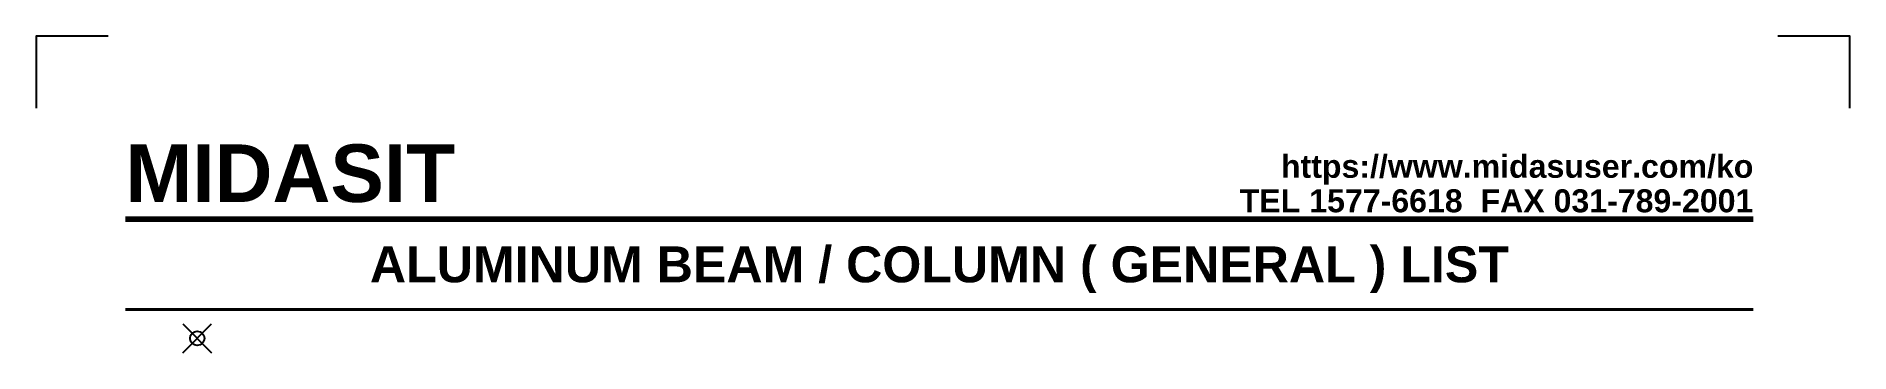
# Model space of a CAD drawing. Extents: x -21 to 6296, y -369 to 8564.
# Drawn here: x -21 to 6296, y 7463 to 8564 of the extents above; entities outside this region: 4.
import ezdxf
from ezdxf.enums import TextEntityAlignment as Align

# ---------------------------------------------------------------- set-up
doc = ezdxf.new("R2010")
doc.units = 0
doc.header["$LTSCALE"] = 30
doc.header["$PDMODE"] = 35
doc.header["$PDSIZE"] = 50
doc.layers.get('Defpoints').update_dxf_attribs({"color": 252})
doc.layers.add('Frame', color=2, linetype='Continuous')
doc.layers.add('Logo-Text', color=7, linetype='Continuous')
doc.styles.add('ARIAL-BOLD', font='arialbd.ttf')

msp = doc.modelspace()

# ---------------------------------------------------------------- linework, layer by layer
at = {"ltscale": 5}
for p in [(540, 7513.3), (5760, 130.7)]:
    msp.add_point(p, dxfattribs=at)
at = {"layer": 'Defpoints', "ltscale": 5}
for points in [[(229.4, 8563.6), (-20.6, 8563.6), (-20.6, 8313.6)], [(6295.6, 8313.6), (6295.6, 8563.6), (6045.6, 8563.6)], [(-20.6, -119.3), (-20.6, -369.3), (229.4, -369.3)], [(6045.6, -369.3), (6295.6, -369.3), (6295.6, -119.3)]]:
    msp.add_lwpolyline(points, dxfattribs=at)
at = {"layer": 'Frame', "ltscale": 5}
msp.add_line((5960, 30.7), (290, 30.7), dxfattribs=at)
for points, const_width in [([(5960, 7927.6), (290, 7927.6)], 20), ([(5960, 7613.3), (290, 7613.3)], 10)]:
    msp.add_lwpolyline(points, dxfattribs=dict(at, const_width=const_width))

# ---------------------------------------------------------------- texts
at = {"layer": 'Logo-Text', "ltscale": 5, "style": 'ARIAL-BOLD'}
msp.add_text('MIDASIT', height=200, dxfattribs=at).set_placement((290, 7927.6), align=Align.BOTTOM_LEFT)
for s, p in [('https://www.midasuser.com/ko', (5960, 8047.6)), ('TEL 1577-6618  FAX 031-789-2001', (5960, 7927.6))]:
    msp.add_text(s, height=80, dxfattribs=at).set_placement(p, align=Align.BOTTOM_RIGHT)
msp.add_text('ALUMINUM BEAM / COLUMN ( GENERAL ) LIST', height=125, dxfattribs=at).set_placement((3125, 7770.5), align=Align.MIDDLE_CENTER)

doc.saveas('drawing.dxf')
